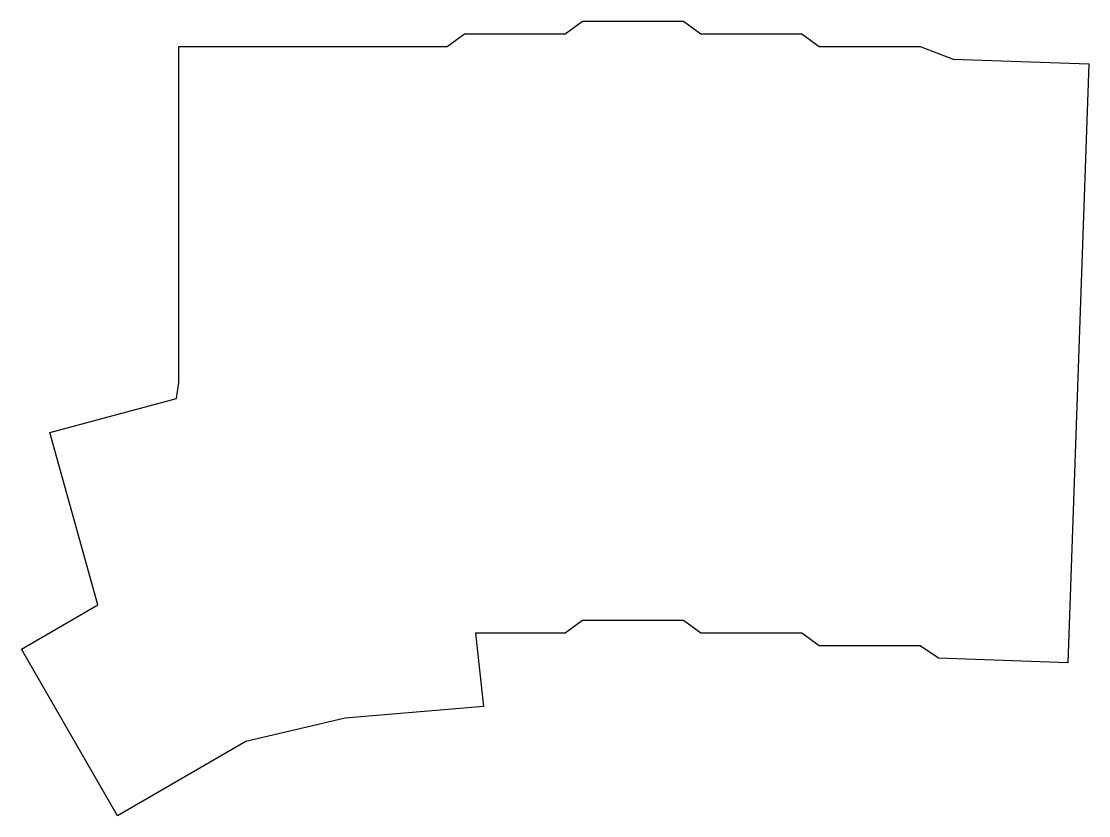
# Model space of a CAD drawing. Header units: millimetres. Extents: x 205 to 374, y -187 to -61.
import ezdxf

# ---------------------------------------------------------------- set-up
doc = ezdxf.new("R2010")
doc.units = ezdxf.units.MM

msp = doc.modelspace()

# ---------------------------------------------------------------- linework, layer by layer
for p, q in [((291.09, -62.75), (293.84, -60.75)), ((293.84, -60.75), (309.84, -60.75)), ((309.84, -60.75), (312.59, -62.75)), ((272.34, -64.75), (275.09, -62.75)), ((275.09, -62.75), (291.09, -62.75)), ((312.59, -62.75), (328.59, -62.75)), ((328.59, -62.75), (331.34, -64.75)), ((229.84, -118), (229.84, -64.75)), ((229.84, -64.75), (272.34, -64.75)), ((331.34, -64.75), (347.34, -64.75)), ((347.34, -64.75), (352.58, -66.74)), ((352.58, -66.74), (374.07, -67.49)), ((374.07, -67.49), (370.75, -162.43)), ((229.43, -120.54), (229.84, -118)), ((209.39, -125.91), (229.43, -120.54)), ((216.97, -153.25), (209.39, -125.91)), ((204.85, -160.25), (216.97, -153.25)), ((293.84, -155.75), (291.09, -157.75)), ((309.84, -155.75), (293.84, -155.75)), ((312.59, -157.75), (309.84, -155.75)), ((291.09, -157.75), (276.84, -157.75)), ((276.84, -157.75), (278.12, -169.36)), ((328.59, -157.75), (312.59, -157.75)), ((331.34, -159.75), (328.59, -157.75)), ((220.1, -186.67), (204.85, -160.25)), ((347.34, -159.75), (331.34, -159.75)), ((350.26, -161.71), (347.34, -159.75)), ((370.75, -162.43), (350.26, -161.71)), ((278.12, -169.36), (256.21, -171.23)), ((256.21, -171.23), (240.45, -174.92)), ((240.45, -174.92), (220.1, -186.67))]:
    msp.add_line(p, q)

doc.saveas('drawing.dxf')
